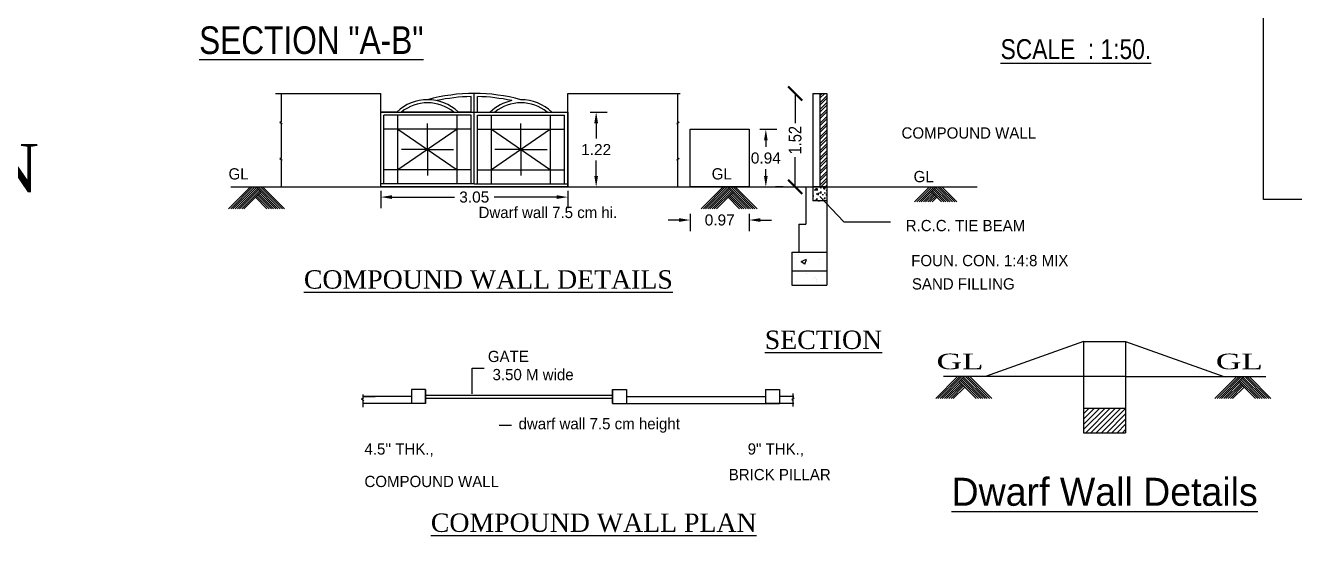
# Model space of a CAD drawing. Header units: metres. Extents: x 165 to 271, y 67 to 122.
# Drawn here: x 180.88 to 201.57, y 96.46 to 104.78 of the extents above; entities that cross this region are included whole.
import ezdxf

# ---------------------------------------------------------------- set-up
doc = ezdxf.new("R2010")
doc.units = ezdxf.units.M
doc.header["$MEASUREMENT"] = 0
doc.layers.add('LOCATION_PLAN', color=7, linetype='Continuous', lineweight=0)
doc.layers.add('MAIN_GATE', color=57, linetype='Continuous')
doc.layers.add('WICKET_GATE', color=57, linetype='Continuous')
doc.styles.add('AN', font='ARIALN.TTF')
doc.styles.add('ARIAL NARROW', font='')
doc.styles.add('bala', font='stylu.ttf')
doc.styles.add('Roman', font='romans')
doc.styles.get("Standard").update_dxf_attribs({"font": 'arial.ttf'})
doc.styles.add('style2', font='romantic.ttf')
doc.styles.add('visa', font='swissc.ttf')
doc.styles.get('ARIAL NARROW').set_extended_font_data('Lydian BT')
doc.dimstyles.new('o3', dxfattribs={"dimscale": 0.23, "dimtxt": 0.9, "dimasz": 1, "dimexe": 5, "dimexo": 9, "dimgap": 0.23, "dimtad": 0, "dimzin": 3, "dimdsep": 46, "dimtxsty": 'visa', "dimblk": 'ARCHTICK', "dimcen": 0.09, "dimse1": 1, "dimse2": 1, "dimclrd": 7, "dimclre": 256, "dimclrt": 7, "dimadec": 0, "dimazin": 0, "dimtfac": 0.23, "dimtofl": 0, "dimtmove": 2, "dimatfit": 1, "dimldrblk": 'ARCHTICK', "dimfxl": 1, "dimtolj": 1, "dimtzin": 0, "dimarcsym": 0})
doc.dimstyles.get("Standard").update_dxf_attribs({"dimtxt": 0.18, "dimasz": 0.18, "dimexe": 0.18, "dimexo": 0.0625, "dimgap": 0.09, "dimtad": 0, "dimtih": 1, "dimtoh": 1, "dimzin": 0, "dimdsep": 46, "dimtxsty": 'Standard', "dimcen": 0.09, "dimadec": 0, "dimazin": 0, "dimtfac": 1, "dimtofl": 0, "dimtmove": 0, "dimatfit": 3, "dimfxl": 1, "dimtolj": 1, "dimtzin": 0, "dimarcsym": 0})

# ---------------------------------------------------------------- blocks, each defined once
blk = doc.blocks.new('_ArchTick')
at = {"color": 0, "linetype": 'ByBlock', "const_width": 0.15}
blk.add_lwpolyline([(-0.5, -0.5), (0.5, 0.5)], dxfattribs=at)
blk = doc.blocks.new('*D121')
at = {"color": 7, "lineweight": -2}
for p, q in [((2148.519, 500.573), (2148.519, 500.087)), ((2148.519, 499.049), (2148.519, 499.535))]:
    blk.add_line(p, q, dxfattribs=at)
at = {"layer": 'Defpoints', "color": 0}
for p in [(2148.809, 500.573), (2148.519, 499.049), (2148.809, 499.049)]:
    blk.add_point(p, dxfattribs=at)
at = {"color": 7, "lineweight": -2, "xscale": 0.23, "yscale": 0.23, "zscale": 0.23}
for p, rotation in [((2148.519, 500.573), 90), ((2148.519, 499.049), 270)]:
    blk.add_blockref('_ArchTick', p, dxfattribs=dict(at, rotation=rotation))
at = {"color": 7, "insert": (2148.519, 499.811), "char_height": 0.207, "attachment_point": 5, "rotation": 90, "style": 'visa'}
blk.add_mtext('\\A1;1.52', dxfattribs=at)
blk = doc.blocks.new('*D146')
at = {"layer": 'Defpoints', "color": 0}
for p in [(189.72, 103.364), (189.72, 102.145), (190.184, 102.145)]:
    blk.add_point(p, dxfattribs=at)
at = {"layer": 'MAIN_GATE', "color": 1, "lineweight": -2}
for p, q in [((190.084, 103.364), (190.364, 103.364)), ((190.184, 103.184), (190.184, 102.935)), ((190.184, 102.325), (190.184, 102.574)), ((190.084, 102.145), (190.364, 102.145))]:
    blk.add_line(p, q, dxfattribs=at)
at = {"layer": 'MAIN_GATE', "color": 1}
for points in [[(190.154, 103.184), (190.214, 103.184), (190.184, 103.364)], [(190.154, 102.325), (190.214, 102.325), (190.184, 102.145)]]:
    blk.add_solid(points, dxfattribs=at)
at = {"layer": 'MAIN_GATE', "color": 1, "insert": (190.184, 102.754), "char_height": 0.18, "attachment_point": 5}
blk.add_mtext('\\A1;1.22', dxfattribs=at)
blk = doc.blocks.new('*D147')
at = {"layer": 'Defpoints', "color": 0}
for p in [(186.672, 102.145), (189.72, 102.145), (189.72, 101.979)]:
    blk.add_point(p, dxfattribs=at)
at = {"layer": 'MAIN_GATE', "color": 2, "lineweight": -2}
for p, q in [((186.672, 102.079), (186.672, 101.799)), ((189.72, 102.079), (189.72, 101.799)), ((186.852, 101.979), (187.871, 101.979)), ((189.54, 101.979), (188.52, 101.979))]:
    blk.add_line(p, q, dxfattribs=at)
at = {"layer": 'MAIN_GATE', "color": 2}
for points in [[(186.852, 102.009), (186.852, 101.949), (186.672, 101.979)], [(189.54, 102.009), (189.54, 101.949), (189.72, 101.979)]]:
    blk.add_solid(points, dxfattribs=at)
at = {"layer": 'MAIN_GATE', "color": 2, "insert": (188.196, 101.979), "char_height": 0.18, "attachment_point": 5}
blk.add_mtext('\\A1;3.05', dxfattribs=at)
blk = doc.blocks.new('*D148')
at = {"layer": 'Defpoints', "color": 0}
for p in [(192.681, 103.085), (192.681, 102.145), (192.951, 102.145)]:
    blk.add_point(p, dxfattribs=at)
at = {"layer": 'WICKET_GATE', "color": 1, "lineweight": -2}
for p, q in [((192.851, 103.085), (193.131, 103.085)), ((192.951, 102.905), (192.951, 102.797)), ((192.951, 102.325), (192.951, 102.433)), ((192.851, 102.145), (193.131, 102.145))]:
    blk.add_line(p, q, dxfattribs=at)
at = {"layer": 'WICKET_GATE', "color": 1}
for points in [[(192.921, 102.905), (192.981, 102.905), (192.951, 103.085)], [(192.921, 102.325), (192.981, 102.325), (192.951, 102.145)]]:
    blk.add_solid(points, dxfattribs=at)
at = {"layer": 'WICKET_GATE', "color": 1, "insert": (192.951, 102.615), "char_height": 0.18, "attachment_point": 5}
blk.add_mtext('\\A1;0.94', dxfattribs=at)
blk = doc.blocks.new('*D149')
at = {"layer": 'Defpoints', "color": 0}
for p in [(191.716, 102.145), (192.681, 102.145), (192.681, 101.605)]:
    blk.add_point(p, dxfattribs=at)
at = {"layer": 'WICKET_GATE', "color": 2, "lineweight": -2}
for p, q in [((191.716, 101.705), (191.716, 101.425)), ((192.681, 101.705), (192.681, 101.425)), ((191.536, 101.605), (191.356, 101.605)), ((192.861, 101.605), (193.041, 101.605))]:
    blk.add_line(p, q, dxfattribs=at)
at = {"layer": 'WICKET_GATE', "color": 2}
for points in [[(191.536, 101.635), (191.536, 101.575), (191.716, 101.605)], [(192.861, 101.635), (192.861, 101.575), (192.681, 101.605)]]:
    blk.add_solid(points, dxfattribs=at)
at = {"layer": 'WICKET_GATE', "color": 2, "insert": (192.199, 101.605), "char_height": 0.18, "attachment_point": 5}
blk.add_mtext('\\A1;0.97', dxfattribs=at)
blk = doc.blocks.new('COMPUND')
h = blk.add_hatch()
h.set_pattern_fill('STEEL', color=0, scale=0.634905, style=0)
h.set_pattern_definition([(45, (2027.097216, -28.29156), (-0.05611816, 0.05611816), []), (45, (2027.097216, -28.25188), (-0.05611816, 0.05611816), [])])
h.paths.add_polyline_path([(2149.038, 500.573), (2148.924, 500.573), (2148.924, 499.049), (2149.038, 499.049)])
h = blk.add_hatch()
h.set_pattern_fill('AR-CONC', color=0, scale=0.025396, style=0)
h.set_pattern_definition([(50, (191.51252, 632.11065), (0.182156687, -0.015936645), [0.019047135, -0.209518485]), (355, (191.51252, 632.11065), (-0.035237538, 0.191028068), [0.015237708, -0.167614788]), (100.4514, (191.5277, 632.10933), (0.146919284, 0.175091307), [0.016187573, -0.178063313]), (46.1842, (191.51252, 632.16145), (0.271038458, -0.042035507), [0.028570702, -0.314277727]), (96.6356, (191.5351, 632.15794), (0.237368623, 0.247388728), [0.02428136, -0.267094927]), (351.1842, (191.51252, 632.16145), (0.23736843, 0.247388913), [0.022856562, -0.251422182]), (21, (191.53792, 632.14875), (0.151591589, -0.102249818), [0.019047135, -0.209518485]), (326, (191.53792, 632.14875), (0.0617928, 0.18416041), [0.015237708, -0.167614788]), (71.4514, (191.55055, 632.14023), (0.213384451, 0.081910425), [0.016187573, -0.178063313]), (37.5, (191.51252, 632.110655), (0.0030881387, 0.0845423223), [0, -0.1655830936, 0, -0.170154406, 0, -0.1682496925]), (7.5, (191.51252, 632.110655), (0.0668096133, 0.1001655083), [0, -0.0970134076, 0, -0.1617736666, 0, -0.0641253545]), (327.5, (191.45589, 632.110655), (0.1355705068, -0.0057280758), [0, -0.06349045, 0, -0.198090204, 0, -0.262850463]), (317.5, (191.43049, 632.11065), (0.148107009, 0.0254228415), [0, -0.082537585, 0, -0.131552212, 0, -0.186661923])])
h.paths.add_polyline_path([(2149.038, 499.049), (2148.809, 499.049), (2148.809, 498.821), (2149.038, 498.821)])
at = {"color": 1}
for p, q in [((2140.047, 500.573), (2141.762, 500.573)), ((2140.139, 500.573), (2140.139, 500.106)), ((2141.762, 499.049), (2141.762, 500.573)), ((2143.235, 500.268), (2143.235, 500.522)), ((2143.286, 499.1), (2143.286, 500.573)), ((2143.337, 500.268), (2143.337, 500.522)), ((2144.81, 500.573), (2146.646, 500.573)), ((2144.81, 499.049), (2144.81, 500.573)), ((2146.603, 500.573), (2146.603, 500.106)), ((2140.139, 500.106), (2140.116, 500.106)), ((2140.116, 500.106), (2140.154, 500.08)), ((2142.021, 500.268), (2141.762, 500.268)), ((2143.235, 500.217), (2141.813, 500.217)), ((2141.813, 499.1), (2141.813, 500.217)), ((2142.042, 499.1), (2142.042, 500.217)), ((2142.951, 500.268), (2142.097, 500.268)), ((2143.007, 499.1), (2143.007, 500.217)), ((2143.235, 500.268), (2143.028, 500.268)), ((2143.235, 499.1), (2143.235, 500.217)), ((2143.286, 499.1), (2143.286, 500.268)), ((2143.286, 499.1), (2143.286, 500.268)), ((2143.337, 500.268), (2143.545, 500.268)), ((2143.337, 499.1), (2143.337, 500.217)), ((2143.337, 500.217), (2144.759, 500.217)), ((2143.566, 499.1), (2143.566, 500.217)), ((2143.621, 500.268), (2144.475, 500.268)), ((2144.531, 499.1), (2144.531, 500.217)), ((2144.552, 500.268), (2144.81, 500.268)), ((2144.759, 499.1), (2144.759, 500.217)), ((2146.627, 500.106), (2146.589, 500.08)), ((2146.603, 500.106), (2146.627, 500.106)), ((2140.139, 500.08), (2140.139, 499.968)), ((2140.154, 500.08), (2140.139, 500.08)), ((2140.139, 499.981), (2140.139, 499.513)), ((2143.235, 499.989), (2141.813, 499.989)), ((2143.007, 499.989), (2142.042, 499.329)), ((2142.042, 499.989), (2143.007, 499.329)), ((2142.524, 499.659), (2142.524, 500.085)), ((2143.337, 499.989), (2144.759, 499.989)), ((2143.566, 499.989), (2144.531, 499.329)), ((2144.531, 499.989), (2143.566, 499.329)), ((2144.048, 499.659), (2144.048, 500.085)), ((2146.589, 500.08), (2146.603, 500.08)), ((2146.603, 500.08), (2146.603, 499.968)), ((2146.603, 499.981), (2146.603, 499.513)), ((2140.116, 499.513), (2140.154, 499.487)), ((2140.139, 499.513), (2140.116, 499.513)), ((2140.139, 499.487), (2140.139, 499.049)), ((2140.154, 499.487), (2140.139, 499.487)), ((2142.524, 499.659), (2142.098, 499.659)), ((2142.524, 499.659), (2142.95, 499.659)), ((2142.524, 499.659), (2142.524, 499.233)), ((2144.048, 499.659), (2143.622, 499.659)), ((2144.048, 499.659), (2144.048, 499.233)), ((2144.048, 499.659), (2144.474, 499.659)), ((2146.627, 499.513), (2146.589, 499.487)), ((2146.589, 499.487), (2146.603, 499.487)), ((2146.603, 499.513), (2146.627, 499.513)), ((2146.603, 499.487), (2146.603, 499.049)), ((2143.235, 499.329), (2141.813, 499.329)), ((2143.337, 499.329), (2144.759, 499.329)), ((2143.286, 499.1), (2141.762, 499.1)), ((2143.286, 499.1), (2144.81, 499.1)), ((2139.316, 499.049), (2147.099, 499.049)), ((2140.041, 499.049), (2147.317, 499.049)), ((2142.264, 495.744), (2142.264, 495.516)), ((2142.492, 495.744), (2142.264, 495.744)), ((2142.492, 495.516), (2142.492, 495.744)), ((2142.492, 495.744), (2142.492, 495.516)), ((2145.54, 495.516), (2145.54, 495.744)), ((2145.54, 495.744), (2145.54, 495.516)), ((2145.54, 495.744), (2145.768, 495.744)), ((2145.768, 495.744), (2145.768, 495.516)), ((2148.035, 495.744), (2148.035, 495.516)), ((2148.035, 495.744), (2148.263, 495.744)), ((2148.263, 495.744), (2148.263, 495.516)), ((2141.445, 495.592), (2141.483, 495.566)), ((2141.469, 495.592), (2141.445, 495.592)), ((2141.469, 495.665), (2141.469, 495.592)), ((2142.264, 495.63), (2141.469, 495.63)), ((2141.469, 495.566), (2141.469, 495.455)), ((2141.483, 495.566), (2141.469, 495.566)), ((2142.492, 495.655), (2144.016, 495.655)), ((2142.492, 495.604), (2144.016, 495.604)), ((2145.768, 495.63), (2148.035, 495.63)), ((2148.499, 495.63), (2148.263, 495.63)), ((2148.503, 495.605), (2148.465, 495.579)), ((2148.465, 495.579), (2148.479, 495.579)), ((2148.479, 495.678), (2148.479, 495.605)), ((2148.479, 495.605), (2148.503, 495.605)), ((2148.479, 495.579), (2148.479, 495.468)), ((2142.492, 495.516), (2141.469, 495.516)), ((2145.54, 495.516), (2148.263, 495.516)), ((2148.499, 495.516), (2148.035, 495.516))]:
    blk.add_line(p, q, dxfattribs=at)
at = {"color": 0}
for p, q in [((2148.809, 500.573), (2148.809, 499.049)), ((2148.809, 500.573), (2148.924, 500.573)), ((2148.924, 500.573), (2148.924, 499.049)), ((2148.924, 500.573), (2149.038, 500.573)), ((2149.038, 500.573), (2149.038, 499.049)), ((2146.986, 498.692), (2147.343, 499.049)), ((2147.022, 498.692), (2147.379, 499.049)), ((2147.058, 498.692), (2147.415, 499.049)), ((2147.094, 498.692), (2147.443, 499.041)), ((2147.13, 498.692), (2147.461, 499.023)), ((2147.151, 499.049), (2151.49, 499.049)), ((2147.166, 498.692), (2147.479, 499.005)), ((2147.201, 498.692), (2147.496, 498.987)), ((2147.237, 498.692), (2147.514, 498.969)), ((2147.612, 498.692), (2147.425, 498.879)), ((2147.792, 498.692), (2147.434, 499.049)), ((2147.648, 498.692), (2147.443, 498.897)), ((2147.684, 498.692), (2147.461, 498.915)), ((2147.827, 498.692), (2147.47, 499.049)), ((2147.72, 498.692), (2147.479, 498.933)), ((2147.756, 498.692), (2147.496, 498.951)), ((2147.863, 498.692), (2147.506, 499.049)), ((2147.899, 498.692), (2147.542, 499.049)), ((2148.326, 499.049), (2148.198, 499.049)), ((2148.695, 499.049), (2148.695, 498.44)), ((2149.038, 499.049), (2148.809, 499.049)), ((2148.809, 499.049), (2148.809, 498.821)), ((2149.038, 499.049), (2149.038, 498.821)), ((2150.467, 498.804), (2150.712, 499.049)), ((2150.503, 498.804), (2150.748, 499.049)), ((2150.539, 498.804), (2150.784, 499.049)), ((2150.574, 498.804), (2150.82, 499.049)), ((2150.61, 498.804), (2150.758, 498.951)), ((2150.646, 498.804), (2150.776, 498.933)), ((2150.682, 498.804), (2150.794, 498.915)), ((2150.718, 498.804), (2150.812, 498.897)), ((2150.906, 498.804), (2150.74, 498.969)), ((2150.754, 498.804), (2150.83, 498.879)), ((2150.942, 498.804), (2150.758, 498.987)), ((2150.977, 498.804), (2150.776, 499.005)), ((2151.013, 498.804), (2150.794, 499.023)), ((2151.049, 498.804), (2150.812, 499.041)), ((2151.085, 498.804), (2150.84, 499.049)), ((2151.121, 498.804), (2150.875, 499.049)), ((2151.157, 498.804), (2150.911, 499.049)), ((2149.038, 498.821), (2148.809, 498.821)), ((2149.038, 498.821), (2149.038, 497.449)), ((2148.581, 498.44), (2148.581, 497.983)), ((2148.581, 498.44), (2148.695, 498.44)), ((2148.467, 497.983), (2148.467, 497.449)), ((2148.467, 497.983), (2149.038, 497.983)), ((2148.508, 497.878), (2148.508, 497.878)), ((2148.579, 497.953), (2148.579, 497.953)), ((2148.615, 497.835), (2148.704, 497.869)), ((2148.615, 497.835), (2148.678, 497.792)), ((2148.653, 497.85), (2148.653, 497.85)), ((2148.678, 497.791), (2148.703, 497.867)), ((2148.912, 497.872), (2148.912, 497.872)), ((2148.467, 497.678), (2149.038, 497.678)), ((2148.658, 497.797), (2148.658, 497.797)), ((2148.702, 497.629), (2148.702, 497.629)), ((2149.034, 497.633), (2149.034, 497.633)), ((2148.467, 497.449), (2149.038, 497.449)), ((2148.538, 497.503), (2148.538, 497.503)), ((2148.819, 497.56), (2148.819, 497.56)), ((2148.847, 497.565), (2148.847, 497.565)), ((2148.863, 497.502), (2148.863, 497.502)), ((2148.87, 497.544), (2148.87, 497.544)), ((2143.25, 496.092), (2143.45, 496.092)), ((2143.691, 495.163), (2143.891, 495.163))]:
    blk.add_line(p, q, dxfattribs=at)
at = {"color": 2}
for p, q in [((2139.279, 498.692), (2139.636, 499.049)), ((2139.315, 498.692), (2139.672, 499.049)), ((2139.351, 498.692), (2139.708, 499.049)), ((2139.387, 498.692), (2139.736, 499.041)), ((2139.423, 498.692), (2139.754, 499.023)), ((2139.458, 498.692), (2139.771, 499.005)), ((2139.494, 498.692), (2139.789, 498.987)), ((2139.53, 498.692), (2139.807, 498.969)), ((2139.905, 498.692), (2139.718, 498.879)), ((2140.084, 498.692), (2139.727, 499.049)), ((2139.941, 498.692), (2139.736, 498.897)), ((2139.977, 498.692), (2139.754, 498.915)), ((2140.12, 498.692), (2139.763, 499.049)), ((2140.013, 498.692), (2139.771, 498.933)), ((2140.049, 498.692), (2139.789, 498.951)), ((2140.156, 498.692), (2139.799, 499.049)), ((2140.192, 498.692), (2139.835, 499.049))]:
    blk.add_line(p, q, dxfattribs=at)
at = {"color": 1, "linetype": 'Continuous', "ltscale": 20}
for p, q in [((2141.469, 495.63), (2141.672, 495.63)), ((2144.016, 495.655), (2145.54, 495.655)), ((2144.016, 495.604), (2145.54, 495.604))]:
    blk.add_line(p, q, dxfattribs=at)
at = {"color": 0}
for points in [[(2148.921, 498.895), (2149.312, 498.48), (2150.075, 498.48)], [(2143.25, 495.672), (2143.25, 496.092)]]:
    blk.add_lwpolyline(points, dxfattribs=at)
at = {"color": 1}
for centre, radius, start, end in [((2143.286, 497.665), 2.908, 74.8107, 105.1893), ((2143.286, 497.665), 2.857, 91.0186, 102.3751), ((2143.286, 497.665), 2.857, 77.6249, 88.9814), ((2142.524, 499.746), 0.725, 46.0473, 133.9527), ((2142.524, 499.746), 0.675, 50.7251, 129.2749), ((2144.048, 499.746), 0.725, 101.9005, 133.9527), ((2144.048, 499.746), 0.675, 50.7251, 129.2749), ((2144.048, 499.746), 0.725, 46.0473, 90)]:
    blk.add_arc(centre, radius, start, end, dxfattribs=at)
at = {"color": 0, "style": 'ARIAL NARROW'}
for s, height, p in [('COMPOUND WALL', 0.18343, (2150.254, 499.837)), ('GL', 0.1834, (2139.279, 499.17)), ('GL', 0.1834, (2147.158, 499.17)), ('GL', 0.1834, (2150.451, 499.126)), ('Dwarf wall 7.5 cm hi.', 0.18343, (2143.356, 498.541)), (' R.C.C. TIE BEAM', 0.18343, (2150.254, 498.327)), ('FOUN. CON. 1:4:8 MIX', 0.18343, (2150.412, 497.756)), ('SAND FILLING', 0.18343, (2150.423, 497.376)), ('GATE', 0.1834, (2143.508, 496.193)), ('3.50 M wide ', 0.18343, (2143.584, 495.897)), ('dwarf wall 7.5 cm height', 0.18343, (2144.008, 495.096)), ("4.5'' THK., ", 0.18343, (2141.495, 494.684)), ('9" THK., ', 0.1834, (2147.745, 494.684)), ('COMPOUND WALL', 0.18343, (2141.495, 494.154)), (' BRICK PILLAR', 0.18343, (2147.368, 494.266))]:
    blk.add_text(s, height=height, dxfattribs=at).set_placement(p)
at = {"color": 0, "char_height": 0.3, "width": 10.61822, "attachment_point": 1, "style": 'Roman'}
for s, insert in [('{\\fTimes New Roman|b0|i0|c0|p18;\\LCOMPOUND WALL DETAILS}', (2140.508, 497.69)), ('{\\fTimes New Roman|b0|i0|c0|p18;\\LSECTION}', (2148.024, 496.706)), ('{\\fTimes New Roman|b0|i0|c0|p18;\\LCOMPOUND WALL PLAN}', (2142.578, 493.723))]:
    blk.add_mtext(s, dxfattribs=dict(at, insert=insert))
at = {"color": 0}
dim = blk.add_linear_dim(base=(2148.519, 499.049), p1=(2148.809, 500.573), p2=(2148.809, 499.049), angle=90, dimstyle='o3', override={"dimpost": '\\X', "dimfxl": 4, "dimfxlon": 1}, dxfattribs=at)
dim.commit()
dim.dimension.update_dxf_attribs({"geometry": '*D121', "text_midpoint": (2148.519, 499.811)})

msp = doc.modelspace()

# ---------------------------------------------------------------- hatches: boundary and pattern name
h = msp.add_hatch()
h.set_pattern_fill('ANSI31', color=0, scale=0.019047, style=0)
h.set_pattern_definition([(45, (180.247015, 59.94681), (-0.04276204, 0.04276204), [])])
h.paths.add_polyline_path([(198.818, 98.137), (198.818, 98.537), (198.132, 98.537), (198.132, 98.137)])

# ---------------------------------------------------------------- linework, layer by layer
at = {"color": 0}
for p, q in [((198.132, 99.622), (196.532, 99.051)), ((198.132, 99.622), (198.132, 98.137)), ((198.132, 99.622), (198.818, 99.622)), ((198.818, 99.622), (198.818, 98.137)), ((198.818, 99.622), (200.418, 99.051)), ((195.721, 98.694), (196.078, 99.051)), ((195.757, 98.694), (196.114, 99.051)), ((195.793, 98.694), (196.15, 99.051)), ((195.829, 98.694), (196.186, 99.051)), ((198.818, 99.051), (195.847, 99.051)), ((195.864, 98.694), (196.124, 98.953)), ((196.383, 98.694), (196.106, 98.971)), ((196.419, 98.694), (196.124, 98.989)), ((196.455, 98.694), (196.142, 99.007)), ((196.491, 98.694), (196.16, 99.025)), ((196.526, 98.694), (196.177, 99.043)), ((196.562, 98.694), (196.205, 99.051)), ((196.598, 98.694), (196.241, 99.051)), ((196.634, 98.694), (196.277, 99.051)), ((198.818, 99.051), (201.104, 99.051)), ((200.275, 98.694), (200.632, 99.051)), ((200.311, 98.694), (200.668, 99.051)), ((200.347, 98.694), (200.704, 99.051)), ((200.383, 98.694), (200.74, 99.051)), ((200.419, 98.694), (200.678, 98.953)), ((200.937, 98.694), (200.66, 98.971)), ((200.973, 98.694), (200.678, 98.989)), ((201.009, 98.694), (200.696, 99.007)), ((201.045, 98.694), (200.714, 99.025)), ((201.081, 98.694), (200.732, 99.043)), ((201.117, 98.694), (200.76, 99.051)), ((201.153, 98.694), (200.796, 99.051)), ((201.189, 98.694), (200.831, 99.051)), ((195.9, 98.694), (196.142, 98.935)), ((195.936, 98.694), (196.16, 98.917)), ((195.972, 98.694), (196.177, 98.899)), ((196.008, 98.694), (196.195, 98.881)), ((200.455, 98.694), (200.696, 98.935)), ((200.491, 98.694), (200.714, 98.917)), ((200.527, 98.694), (200.732, 98.899)), ((200.563, 98.694), (200.75, 98.881)), ((198.132, 98.537), (198.818, 98.537)), ((198.132, 98.137), (198.818, 98.137))]:
    msp.add_line(p, q, dxfattribs=at)
msp.add_lwpolyline([(201.067, 117.849), (213.096, 117.849), (213.096, 101.939), (201.067, 101.939)], close=True)
at = {"layer": 'LOCATION_PLAN', "color": 7}
msp.add_lwpolyline([(201.067, 117.849), (213.096, 117.849), (213.096, 101.939), (201.067, 101.939)], close=True, dxfattribs=at)
at = {"layer": 'MAIN_GATE', "color": 57}
msp.add_lwpolyline([(186.672, 103.364), (189.72, 103.364), (189.72, 102.145), (186.672, 102.145)], close=True, dxfattribs=at)
at = {"layer": 'WICKET_GATE', "color": 57}
msp.add_lwpolyline([(191.716, 103.085), (192.681, 103.085), (192.681, 102.145), (191.716, 102.145)], close=True, dxfattribs=at)

# ---------------------------------------------------------------- block references
msp.add_blockref('COMPUND', (-1955.09, -396.904))

# ---------------------------------------------------------------- texts
at = {"style": 'AN'}
for s, height, p in [('%%USECTION "A-B"', 0.45, (183.709, 104.313)), ('%%USCALE  : 1:50.', 0.324, (196.78, 104.23))]:
    msp.add_text(s, height=height, dxfattribs=at).set_placement(p)
at = {"ltscale": 3, "style": 'style2'}
msp.add_text('N', height=0.787, dxfattribs=at).set_placement((180.238, 102.059))
at = {"color": 0, "style": 'style2', "width": 1.5}
for p in [(195.734, 99.172), (200.289, 99.172)]:
    msp.add_text('GL', height=0.254, dxfattribs=at).set_placement(p)
at = {"color": 0, "style": 'bala'}
msp.add_text('%%UDwarf Wall Details', height=0.45713, dxfattribs=at).set_placement((195.98, 96.945))

# ---------------------------------------------------------------- dimensions: what is measured, and where the dimension line sits
at = {"layer": 'MAIN_GATE', "color": 1}
dim = msp.add_linear_dim(base=(190.184, 102.145), p1=(189.72, 103.364), p2=(189.72, 102.145), angle=90, dimstyle='Standard', override={"dimclrd": 1, "dimclre": 1, "dimclrt": 1, "dimfxl": 0.1, "dimfxlon": 1, "dimarcsym": 2}, dxfattribs=at)
dim.commit()
dim.dimension.update_dxf_attribs({"geometry": '*D146', "text_midpoint": (190.184, 102.754)})
at = {"layer": 'MAIN_GATE', "color": 2}
dim = msp.add_linear_dim(base=(189.72, 101.979), p1=(186.672, 102.145), p2=(189.72, 102.145), dimstyle='Standard', override={"dimclrd": 2, "dimclre": 2, "dimclrt": 2, "dimfxl": 0.1, "dimfxlon": 1, "dimarcsym": 2}, dxfattribs=at)
dim.commit()
dim.dimension.update_dxf_attribs({"geometry": '*D147', "text_midpoint": (188.196, 101.979)})
at = {"layer": 'WICKET_GATE', "color": 1}
dim = msp.add_linear_dim(base=(192.951, 102.145), p1=(192.681, 103.085), p2=(192.681, 102.145), angle=90, dimstyle='Standard', override={"dimclrd": 1, "dimclre": 1, "dimclrt": 1, "dimfxl": 0.1, "dimfxlon": 1, "dimarcsym": 2}, dxfattribs=at)
dim.commit()
dim.dimension.update_dxf_attribs({"geometry": '*D148', "text_midpoint": (192.951, 102.615)})
at = {"layer": 'WICKET_GATE', "color": 2}
dim = msp.add_linear_dim(base=(192.68145, 101.6049), p1=(191.71639, 102.14491), p2=(192.68145, 102.14491), dimstyle='Standard', override={"dimclrd": 2, "dimclre": 2, "dimclrt": 2, "dimfxl": 0.1, "dimfxlon": 1, "dimarcsym": 2}, dxfattribs=at)
dim.commit()
dim.dimension.update_dxf_attribs({"geometry": '*D149', "text_midpoint": (192.19892, 101.6049)})

doc.saveas('drawing.dxf')
